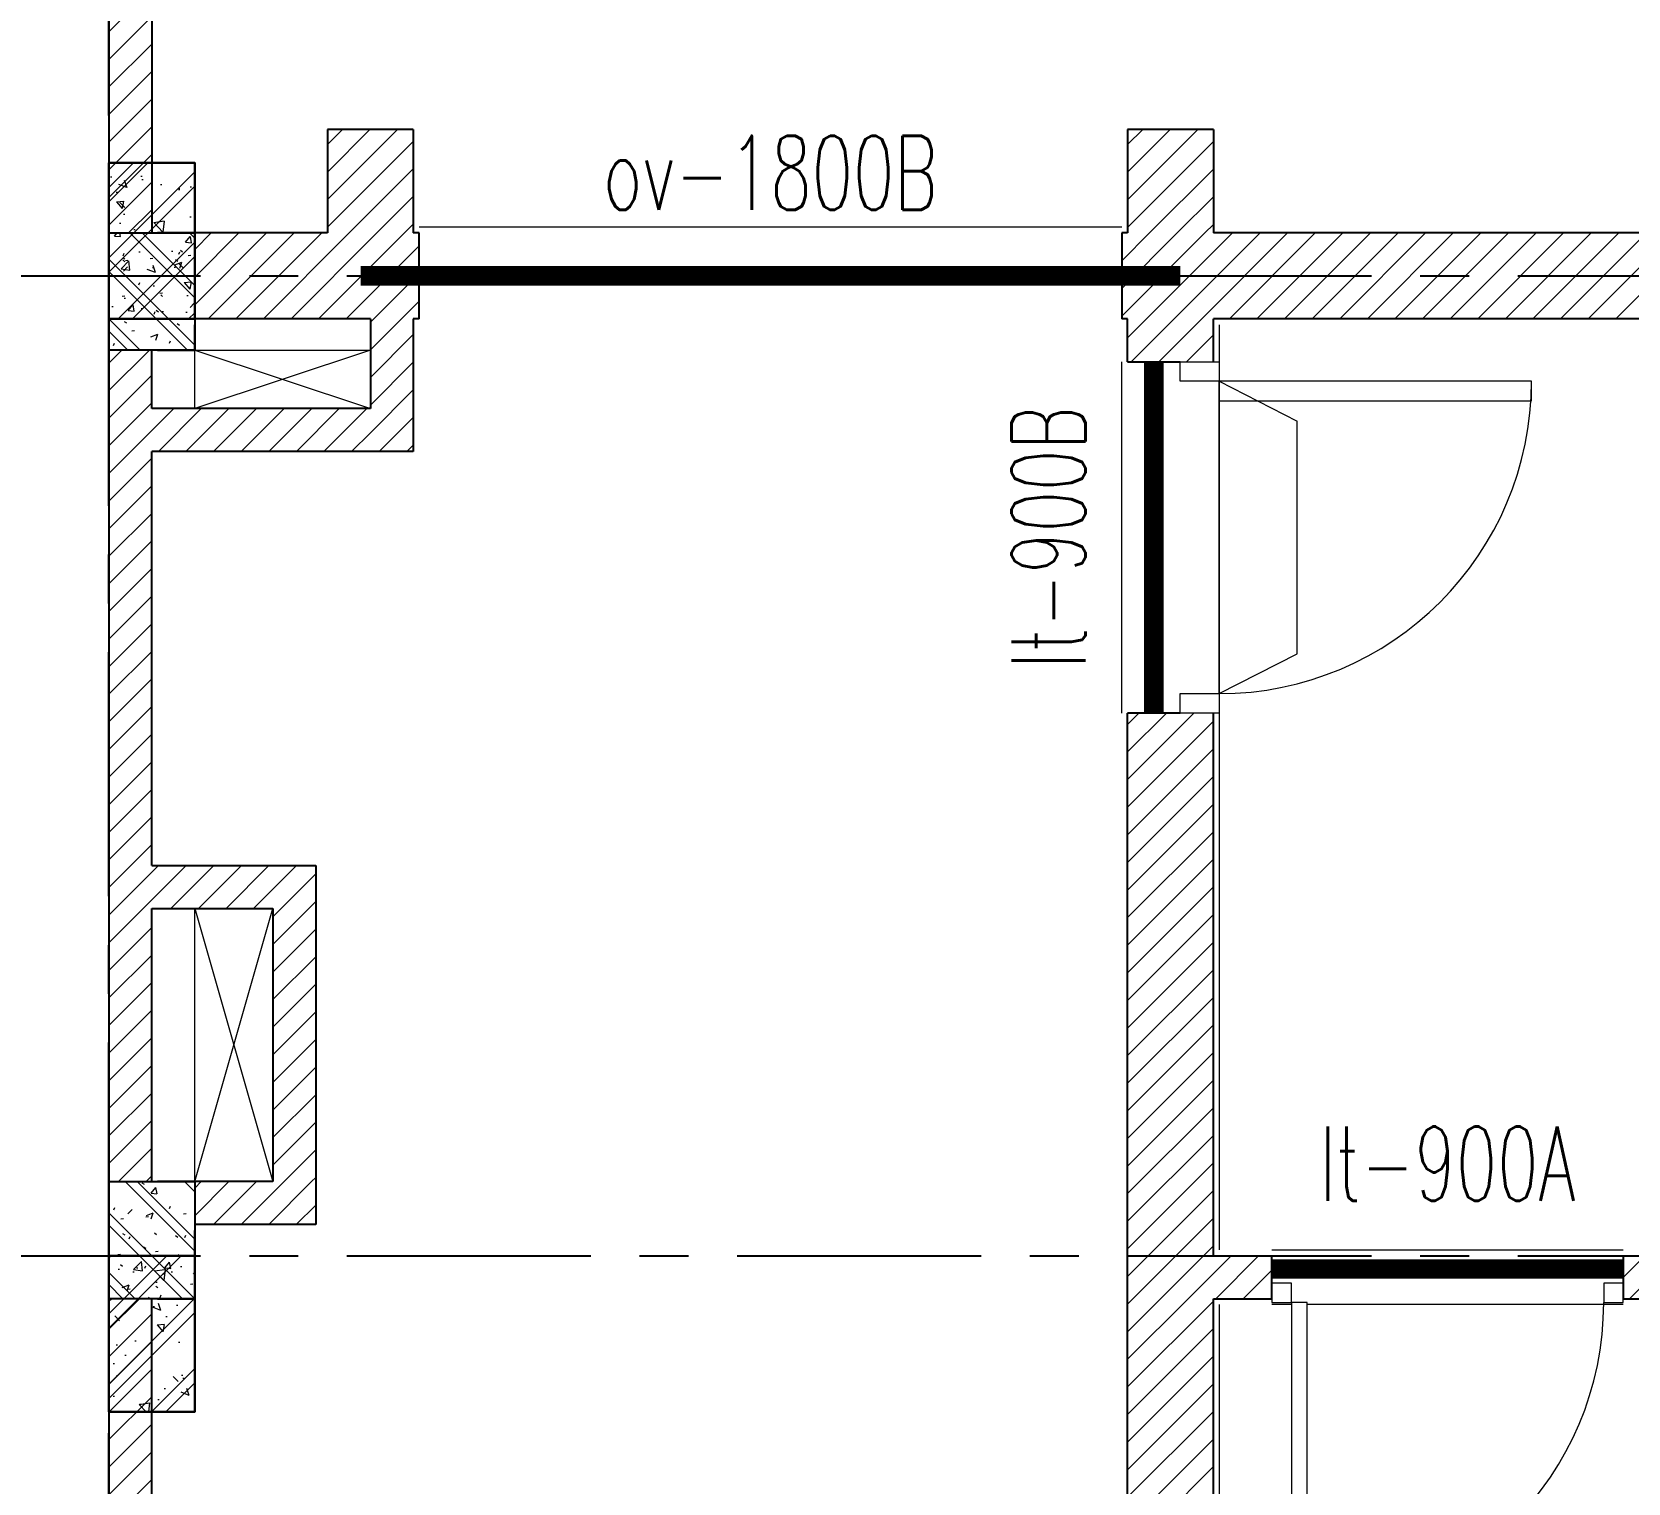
# Model space of a CAD drawing. Header units: millimetres. Extents: x -529861 to -223882, y -171969 to 61504.
# Drawn here: x -417329 to -413239, y -129824 to -126107 of the extents above; entities that cross this region are included whole.
import ezdxf
from ezdxf.enums import TextEntityAlignment as Align

# ---------------------------------------------------------------- set-up
doc = ezdxf.new("R2010")
doc.units = ezdxf.units.MM
doc.header["$LTSCALE"] = 5000
doc.linetypes.add('CENTER', pattern=[2, 1.25, -0.25, 0.25, -0.25])
doc.linetypes.add('HIDDEN', pattern=[0.375, 0.25, -0.125])
for name, color, linetype, lineweight in [('A-DETL-1', 1, 'HIDDEN', 9), ('A-DOOR', 8, 'Continuous', 9), ('A-DOOR-CUT', 7, 'Continuous', 18), ('A-FLOR', 7, 'Continuous', 9), ('A-WALL-CUT-1', 10, 'Continuous', 25), ('A-WALL-PATT-1', 8, 'Continuous', 5), ('A-WALL-PROJECTION', 7, 'Continuous', 9), ('KC-COT-HATCH', 13, 'Continuous', 15), ('KC-COT-NETCAT', 2, 'Continuous', 30), ('S-COLS-CUT', 1, 'Continuous', 25), ('S-COLS-PROJECTION', 7, 'Continuous', 9), ('S-COLS-PROJECTION-1', 7, 'Continuous', 25), ('S-COLS-PROJECTION-2', 7, 'Continuous', 5)]:
    doc.layers.add(name, color=color, linetype=linetype, lineweight=lineweight)
for name, color, linetype in [('KC ICC-COTVACH', 3, 'Continuous'), ('KCS_AXIS', 18, 'CENTER'), ('KCS_BORDER', 3, 'Continuous'), ('KCS_LANH_TO', 3, 'Continuous'), ('KCS_TEXT', 2, 'Continuous')]:
    doc.layers.add(name, color=color, linetype=linetype)
doc.styles.add('vnsimpli', font='vnsimli.shx', dxfattribs={"width": 0.65})
pattern_1 = [(45, (-417241.7150199958, -134701.6469208683), (-35.35533905932738, 35.35533905932738), [])]
pattern_2 = [(49.99999999999999, (-417241.7150199958, -134701.6469208683), (182.184668996004, -15.93908553890309), [19.05, -209.55]), (355, (-417241.7150199958, -134701.6469208683), (-35.24242749778777, 191.0566080198829), [15.24, -167.64]), (100.451, (-417226.5330199958, -134702.9749208683), (146.9425016659592, 175.1166878202919), [16.19, -178.09]), (46.184, (-417241.7150199958, -134650.8469208684), (271.0788941350689, -42.04327417683035), [28.575, -314.325]), (96.63599999999998, (-417219.1250199958, -134654.3499208683), (237.4025071042102, 247.4272132782395), [24.28499999999997, -267.1349999999995]), (351.184, (-417241.7150199958, -134650.8469208684), (237.404605813934, 247.4251178605976), [22.86, -251.46]), (21, (-417216.3150199958, -134663.5469208683), (151.6148798353833, -102.2655185167625), [19.05, -209.55]), (226, (-417216.3150199958, -134663.5469208683), (170.6576495867728, -92.84730906988236), [15.23999999999998, -167.6399999999997]), (71.45100000000001, (-417203.6800199958, -134672.0689208683), (213.4170626943636, 81.92136778588423), [16.19, -178.09]), (67.5, (-417241.7150199958, -134701.6469208683), (-39.60297187194581, 74.77100506820722), [6.706, -158.902, 6.706, -163.474, -168.275]), (67.5, (-417241.7150199958, -134701.6469208683), (-39.60297187194581, 74.77100506820722), [-335.788, 6.706, -161.569]), (4.500000000000008, (-417241.7150199958, -134701.6469208683), (71.97091958991243, 96.54639358040444), [6.706, -90.322, 6.706, -155.092, -64.135]), (4.500000000000008, (-417241.7150199958, -134701.6469208683), (71.97091958991243, 96.54639358040444), [-258.826, 6.706, -57.42899999999999]), (327.5, (-417298.3570199958, -134701.6469208683), (135.5904877069497, -5.7289126709626), [6.706, -56.794, 6.706, -191.414, -262.89]), (327.5, (-417298.3570199958, -134701.6469208683), (135.5904877069497, -5.7289126709626), [-261.62, 6.706, -256.184]), (317.5, (-417323.7570199958, -134701.6469208683), (148.1288864750833, 25.42676126941608), [6.706, -75.844, 6.706, -124.866, -186.69]), (317.5, (-417323.7570199958, -134701.6469208683), (148.1288864750833, 25.42676126941608), [-214.122, 6.706, -179.984]), (315, (-417241.7150199958, -134701.6469208683), (76.33217702908782, 76.33217702908782), []), (315, (-417241.7150199958, -134670.5319208684), (76.33217702908782, 76.33217702908782), [])]

# ---------------------------------------------------------------- blocks, each defined once
blk = doc.blocks.new('HBH_DR_GL_SINGLE - 900X2200-1217335-MẶT BẰNG ĐỊNH VỊ CỬA TẦNG 4')
at = {"layer": 'A-DOOR'}
blk.add_arc((399.9999999999919, 65.0000000009659), 799.9999999999994, 89.9999999999993, 179.9999999999992, dxfattribs=at)
at = {"layer": 'A-DOOR-CUT'}
for p, q in [((399.9999999999956, 865.0000000009649), (359.9999999999957, 865.0000000009651)), ((359.9999999999957, 865.0000000009651), (359.9999999999918, 65.0000000009663)), ((399.9999999999918, 65.00000000096617), (399.9999999999956, 865.0000000009649)), ((-400.0000000000089, 65.00000000097161), (-450.0000000000082, 65.00000000097178)), ((-450.0000000000082, 65.00000000097178), (-450.0000000000084, 15.00000000097176)), ((-400.000000000009, 15.0000000009716), (-400.0000000000089, 65.00000000097161)), ((359.9999999999918, 65.0000000009663), (399.9999999999918, 65.00000000096617)), ((449.9999999999918, 65.00000000096887), (399.9999999999918, 65.00000000096902)), ((399.9999999999918, 65.00000000096902), (399.9999999999917, 15.00000000096901)), ((449.9999999999917, 15.00000000096886), (449.9999999999918, 65.00000000096887)), ((-450.0000000000084, 15.00000000097176), (-400.000000000009, 15.0000000009716)), ((399.9999999999917, 15.00000000096902), (449.9999999999917, 15.00000000096886))]:
    blk.add_line(p, q, dxfattribs=at)
blk = doc.blocks.new('HBH_DR_CỬA ĐI MỞ _ LẬT - 900X2100-1645610-MẶT BẰNG ĐỊNH VỊ CỬA TẦNG 4')
at = {"layer": 'A-DOOR'}
for p, q in [((-400.0000000000086, -124.9999999999984), (-298.0949101011217, -324.9999999999984)), ((-400.0000000000086, -124.9999999999984), (400.000000000004, -124.9999999999984)), ((400.000000000004, -125.0000000000011), (298.0949101011181, -325.0000000000007)), ((399.9999999999789, -124.9999999999816), (349.999999999992, -124.9999999999813)), ((349.9999999999939, -124.9999999999813), (349.999999999989, -924.9999999999984)), ((399.9999999999991, -924.9999999999987), (400.000000000004, -124.9999999999816)), ((-298.0949101011217, -324.9999999999984), (298.0949101011188, -324.9999999999984)), ((349.999999999989, -924.9999999999984), (399.9999999999991, -924.9999999999987))]:
    blk.add_line(p, q, dxfattribs=at)
blk.add_arc((399.9999999999914, -124.9999999999984), 800.0000000000007, 179.9999999999999, 269.9999999999996, dxfattribs=at)
at = {"layer": 'A-DOOR-CUT'}
for p, q in [((-450.000000000013, -125.0000000000015), (-450.0000000000134, -24.99999999999378)), ((-450.0000000000134, -24.99999999999378), (-400.000000000014, -24.99999999999362)), ((-400.000000000014, -24.99999999999362), (-400.0000000000137, -125.0000000000013)), ((399.9999999999865, -124.9999999999987), (399.9999999999861, -24.99999999999103)), ((399.9999999999861, -24.99999999999103), (449.9999999999861, -24.99999999999087)), ((449.9999999999861, -24.99999999999087), (449.9999999999865, -124.9999999999986)), ((-400.0000000000137, -125.0000000000013), (-450.000000000013, -125.0000000000015)), ((449.9999999999865, -124.9999999999986), (399.9999999999865, -124.9999999999987))]:
    blk.add_line(p, q, dxfattribs=at)
blk = doc.blocks.new('HBH_STR_COLUMN_REC - 220x300mm-1713897-MẶT BẰNG ĐỊNH VỊ CỬA TẦNG 4')
at = {"layer": 'S-COLS-CUT'}
for p, q in [((-110.0000000000001, 150.0000000000001), (109.9999999999998, 150.0000000000001)), ((-110.0000000000001, -149.9999999999999), (-110.0000000000001, 150.0000000000001)), ((109.9999999999998, 150.0000000000001), (109.9999999999998, -149.9999999999999)), ((109.9999999999998, -149.9999999999999), (-110.0000000000001, -149.9999999999999))]:
    blk.add_line(p, q, dxfattribs=at)
blk = doc.blocks.new('2-LUOI TRUC')
at = {"layer": 'KCS_AXIS', "ltscale": 0.1}
for p, q in [((-30105.34346586303, -46766.54382074761), (-30105.34346586303, -33447.5459575562)), ((-31495.34346586291, -39177.5459575562), (-22215.34346586291, -39177.5459575562)), ((-31495.34346586291, -41687.54595751593), (-22215.34346586291, -41687.54595751593))]:
    blk.add_line(p, q, dxfattribs=at)
blk = doc.blocks.new('*U935')
at = {"layer": 'KC-COT-HATCH'}
h = blk.add_hatch(dxfattribs=at)
h.set_pattern_fill('CHAU-02', color=256, scale=30, pattern_type=2)
h.set_pattern_definition([(49.99999999999999, (-758.4432547455838, -466.9000352710326), (215.178054780226, -18.82564049477853), [22.5, -247.5]), (355, (-758.4432547455838, -466.9000352710326), (-41.6254000839, 225.6576401100035), [18, -198]), (100.4514, (-740.5117507455836, -468.4688372710326), (173.5528145142065, 206.8318626182861), [19.122057, -210.3426336]), (46.18420000000001, (-758.4432547455838, -406.9000352710326), (320.1723145876933, -49.65570429870542), [33.75, -371.25]), (96.6356, (-731.7622312455837, -411.0380273710326), (280.398811664611, 292.2353612701325), [28.6830864, -315.5139]), (351.1842, (-758.4432547455838, -406.9000352710326), (280.3985835400882, 292.2355802775974), [27, -297]), (21, (-728.4432547455838, -421.9000352710326), (179.0721156355385, -120.7856671996016), [22.5, -247.5]), (226, (-728.4432547455838, -421.9000352710326), (201.5646367418057, -109.6619427481773), [17.99999999999997, -197.9999999999998]), (71.4514, (-713.5205848455837, -431.9655170710327), (252.066788574447, 96.75914901298572), [19.122057, -210.3426336]), (67.5, (-758.4432547455838, -466.9000352710326), (-46.77485499136161, 88.31233855207942), [0, -195.6, 0, -201, 0, -198.75]), (4.500000000000006, (-758.4432547455838, -466.9000352710326), (85.00527716362008, 114.0309565615238), [0, -114.6, 0, -191.1, 0, -75.75]), (327.5, (-825.3432547455836, -466.9000352710326), (160.1467308517227, -6.766461520313927), [0, -75, 0, -234, 0, -310.5]), (317.5, (-855.3432547455836, -466.9000352710326), (174.9558508027159, 30.03149469969532), [0, -97.5, 0, -155.4, 0, -220.5]), (315, (-758.4432547455838, -466.9000352710326), (90.15611460128481, 90.15611460128481), []), (315, (-758.4432547455838, -430.1500352710326), (90.15611460128481, 90.15611460128481), [])])
h.paths.add_polyline_path([(-110.0000000000002, 200.0000000000001), (-110.0000000000002, -199.9999999999999), (109.9999999999998, -199.9999999999999), (109.9999999999998, 200.0000000000001)])
at = {"layer": 'KC-COT-NETCAT'}
blk.add_lwpolyline([(-110.0000000000002, -199.9999999999999), (109.9999999999998, -199.9999999999999), (109.9999999999998, 200.0000000000001), (-110.0000000000002, 200.0000000000001)], close=True, dxfattribs=at)
blk = doc.blocks.new('2-MBC')
at = {"layer": 'KC ICC-COTVACH', "xscale": -1, "rotation": 180}
for p in [(5.413312464952469e-09, 6939.999999973821), (5.820766091346741e-11, 4139.999999919339)]:
    blk.add_blockref('*U935', p, dxfattribs=at)
at = {"layer": 'KCS_AXIS'}
blk.add_blockref('2-LUOI TRUC', (29995.34346586291, 46027.5459575562), dxfattribs=at)

msp = doc.modelspace()

# ---------------------------------------------------------------- hatches: boundary and pattern name
at = {"layer": 'A-WALL-PATT-1'}
h = msp.add_hatch(dxfattribs=at)
h.set_pattern_fill('FP_2', color=256, style=0, pattern_type=2)
h.set_pattern_definition(pattern_1)
h.paths.add_polyline_path([(-417131.7150272821, -126621.647040961), (-417021.7150272821, -126621.647040961), (-417021.7150272821, -122843.4419602042), (-417131.7150272821, -122843.4419602042), (-417131.7150272821, -126606.647040961)])
h = msp.add_hatch(dxfattribs=at)
h.set_pattern_fill('FP_2', color=256, style=0, pattern_type=2)
h.set_pattern_definition(pattern_1)
h.paths.add_polyline_path([(-416351.7150272821, -126621.647040961), (-416351.7150272821, -126356.647040961), (-416571.7150272821, -126356.647040961), (-416571.7150272821, -126621.647040961)])
h = msp.add_hatch(dxfattribs=at)
h.set_pattern_fill('FP_2', color=256, style=0, pattern_type=2)
h.set_pattern_definition(pattern_1)
h.paths.add_polyline_path([(-414301.7150272821, -126621.647040961), (-414301.7150272821, -126356.647040961), (-414521.7150272821, -126356.647040961), (-414521.7150272821, -126621.647040961)])
h = msp.add_hatch(dxfattribs=at)
h.set_pattern_fill('FP_2', color=256, style=0, pattern_type=2)
h.set_pattern_definition(pattern_1)
h.paths.add_polyline_path([(-410851.7150272818, -126841.647040961), (-410851.7150272818, -126621.647040961), (-411801.7150272821, -126621.647040961), (-411801.7150272821, -126841.647040961), (-411068.8207011748, -126841.647040961)])
h.paths.add_polyline_path([(-412701.7150272821, -126841.647040961), (-412701.7150272821, -126621.647040961), (-414536.7150272821, -126621.647040961), (-414536.7150272821, -126841.647040961), (-413878.9543010563, -126841.647040961)])
h.paths.add_polyline_path([(-416461.7150272821, -126841.647040961), (-416336.7150272821, -126841.647040961), (-416336.7150272821, -126621.647040961), (-416911.7150272818, -126621.647040961), (-416911.7150272818, -126841.647040961), (-416689.0879009379, -126841.647040961)])
h = msp.add_hatch(dxfattribs=at)
h.set_pattern_fill('FP_2', color=256, style=0, pattern_type=2)
h.set_pattern_definition(pattern_1)
h.paths.add_polyline_path([(-416351.7150272821, -127181.647040961), (-416351.7150272821, -126841.647040961), (-416461.7150272821, -126841.647040961), (-416461.7150272821, -127181.647040961)])
h = msp.add_hatch(dxfattribs=at)
h.set_pattern_fill('FP_2', color=256, style=0, pattern_type=2)
h.set_pattern_definition(pattern_1)
h.paths.add_polyline_path([(-414301.7150272821, -129241.647040961), (-414301.7150272821, -127851.647040961), (-414521.7150272821, -127851.647040961), (-414521.7150272821, -129241.647040961)])
h.paths.add_polyline_path([(-414386.7150272821, -126951.647040961), (-414301.7150272821, -126951.647040961), (-414301.7150272821, -126841.647040961), (-414521.7150272821, -126841.647040961), (-414521.7150272821, -126951.647040961)])
h = msp.add_hatch(dxfattribs=at)
h.set_pattern_fill('FP_2', color=256, style=0, pattern_type=2)
h.set_pattern_definition(pattern_1)
h.paths.add_polyline_path([(-417021.7150272821, -129907.3829323811), (-417021.7150272821, -129351.647040961), (-417131.7150272821, -129351.647040961), (-417131.7150272821, -129907.3829323811)])
h.paths.add_polyline_path([(-417131.7150272821, -129051.647040961), (-417021.7150272821, -129051.647040961), (-417021.7150272821, -126921.647040961), (-417131.7150272821, -126921.647040961), (-417131.7150272821, -128516.277470279)])
h = msp.add_hatch(dxfattribs=at)
h.set_pattern_fill('FP_2', color=256, style=0, pattern_type=2)
h.set_pattern_definition(pattern_1)
h.paths.add_polyline_path([(-417021.7150272821, -127181.647040961), (-416461.7150272821, -127181.647040961), (-416461.7150272821, -127071.647040961), (-417021.7150272821, -127071.647040961)])
h = msp.add_hatch(dxfattribs=at)
h.set_pattern_fill('FP_2', color=256, style=0, pattern_type=2)
h.set_pattern_definition(pattern_1)
h.paths.add_polyline_path([(-416601.7150272821, -128351.647040961), (-416601.7150272821, -128241.647040961), (-417021.7150272821, -128241.647040961), (-417021.7150272821, -128351.647040961), (-416711.7150272821, -128351.647040961)])
h = msp.add_hatch(dxfattribs=at)
h.set_pattern_fill('FP_2', color=256, style=0, pattern_type=2)
h.set_pattern_definition(pattern_1)
h.paths.add_polyline_path([(-416711.7150272821, -129051.647040961), (-416601.7150272821, -129051.647040961), (-416601.7150272821, -128351.647040961), (-416711.7150272821, -128351.647040961), (-416711.7150272821, -128516.277470279)])
h = msp.add_hatch(dxfattribs=at)
h.set_pattern_fill('FP_2', color=256, style=0, pattern_type=2)
h.set_pattern_definition(pattern_1)
h.paths.add_polyline_path([(-416601.7150272821, -129161.647040961), (-416601.7150272821, -129051.647040961), (-416911.7150272818, -129051.647040961), (-416911.7150272818, -129161.647040961), (-416689.0879009379, -129161.647040961)])
h = msp.add_hatch(dxfattribs=at)
h.set_pattern_fill('FP_2', color=256, style=0, pattern_type=2)
h.set_pattern_definition(pattern_1)
h.paths.add_polyline_path([(-410851.7150272818, -129351.647040961), (-410851.7150272819, -129241.647040961), (-413251.7150272821, -129241.647040961), (-413251.7150272821, -129351.647040961), (-412005.5319011353, -129351.647040961)])
h.paths.add_polyline_path([(-414151.7150272821, -129351.647040961), (-414151.7150272821, -129241.647040961), (-414521.7150272821, -129241.647040961), (-414521.7150272821, -129351.647040961), (-414301.7150272821, -129351.647040961)])
h = msp.add_hatch(dxfattribs=at)
h.set_pattern_fill('FP_2', color=256, style=0, pattern_type=2)
h.set_pattern_definition(pattern_1)
h.paths.add_polyline_path([(-414521.7150272821, -130235.847040961), (-414301.7150272821, -130235.847040961), (-414301.7150272821, -129351.647040961), (-414521.7150272821, -129351.647040961), (-414521.7150272821, -130220.847040961)])
at = {"layer": 'S-COLS-PROJECTION-2'}
h = msp.add_hatch(dxfattribs=at)
h.set_pattern_fill('FP_1', color=256, style=0, pattern_type=2)
h.set_pattern_definition(pattern_2)
h.paths.add_polyline_path([(-417006.7150272821, -126921.647040961), (-416911.7150272818, -126921.647040961), (-416911.7150272818, -126621.647040961), (-417131.7150272818, -126621.647040961), (-417131.7150272818, -126921.647040961), (-417021.7150272821, -126921.647040961)])
h = msp.add_hatch(dxfattribs=at)
h.set_pattern_fill('FP_1', color=256, style=0, pattern_type=2)
h.set_pattern_definition(pattern_2)
h.paths.add_polyline_path([(-417006.7150272821, -129351.647040961), (-416911.7150272818, -129351.647040961), (-416911.7150272818, -129051.647040961), (-417131.7150272818, -129051.647040961), (-417131.7150272818, -129351.647040961), (-417021.7150272821, -129351.647040961)])

# ---------------------------------------------------------------- linework, layer by layer
at = {"layer": 'A-DETL-1'}
for p, q in [((-416461.7150272821, -126921.647040961), (-416911.7150272818, -127071.647040961)), ((-416911.7150272818, -126921.647040961), (-416461.7150272821, -127071.647040961)), ((-416911.7150272821, -129051.647040961), (-416711.7150272821, -128351.647040961)), ((-416911.7150272821, -128351.647040961), (-416711.7150272821, -129051.647040961))]:
    msp.add_line(p, q, dxfattribs=at)
at = {"layer": 'A-FLOR'}
for p, q in [((-414536.7150272821, -126606.647040961), (-416336.7150272821, -126606.647040961)), ((-414286.568403863, -126856.647040961), (-414286.568403863, -129226.647040961)), ((-416911.7150272818, -127071.647040961), (-416911.7150272818, -126921.647040961)), ((-416911.7150272818, -126921.647040961), (-416461.7150272821, -126921.647040961)), ((-416911.7150272821, -129051.647040961), (-416911.7150272821, -128351.647040961)), ((-414286.568403863, -129366.647040961), (-414286.568403863, -130360.847040961)), ((-414101.7150272821, -129366.647040961), (-414151.7150272821, -129366.647040961)), ((-413251.7150272821, -129366.647040961), (-414061.7150272821, -129366.647040961))]:
    msp.add_line(p, q, dxfattribs=at)
at = {"layer": 'A-WALL-CUT-1'}
for p, q in [((-417131.7150272821, -122843.4419602042), (-417131.7150272821, -126606.647040961)), ((-417021.7150272821, -122843.4419602042), (-417021.7150272821, -126621.647040961)), ((-416351.7150272821, -126356.647040961), (-416571.7150272821, -126356.647040961)), ((-416571.7150272821, -126356.647040961), (-416571.7150272821, -126621.647040961)), ((-416351.7150272821, -126356.647040961), (-416351.7150272821, -126621.647040961)), ((-414301.7150272821, -126356.647040961), (-414521.7150272821, -126356.647040961)), ((-414521.7150272821, -126356.647040961), (-414521.7150272821, -126621.647040961)), ((-414301.7150272821, -126356.647040961), (-414301.7150272821, -126621.647040961)), ((-416571.7150272821, -126621.647040961), (-417006.7150272821, -126621.647040961)), ((-416336.7150272821, -126621.647040961), (-416351.7150272821, -126621.647040961)), ((-416336.7150272821, -126841.647040961), (-416336.7150272821, -126621.647040961)), ((-414536.7150272821, -126621.647040961), (-414536.7150272821, -126841.647040961)), ((-414521.7150272821, -126621.647040961), (-414536.7150272821, -126621.647040961)), ((-412936.7150272821, -126621.647040961), (-414301.7150272821, -126621.647040961)), ((-416461.7150272821, -126841.647040961), (-416911.7150272818, -126841.647040961)), ((-416461.7150272821, -126841.647040961), (-416461.7150272821, -127071.647040961)), ((-416336.7150272821, -126841.647040961), (-416351.7150272821, -126841.647040961)), ((-416351.7150272821, -126841.647040961), (-416351.7150272821, -127181.647040961)), ((-414521.7150272821, -126841.647040961), (-414536.7150272821, -126841.647040961)), ((-414521.7150272821, -126951.647040961), (-414521.7150272821, -126841.647040961)), ((-412701.7150272821, -126841.647040961), (-414301.7150272821, -126841.647040961)), ((-414301.7150272821, -126951.647040961), (-414301.7150272821, -126841.647040961)), ((-417131.7150272821, -126921.647040961), (-417131.7150272821, -129051.647040961)), ((-417021.7150272821, -127071.647040961), (-417021.7150272821, -126921.647040961)), ((-414521.7150272821, -126951.647040961), (-414386.7150272821, -126951.647040961)), ((-416461.7150272821, -127071.647040961), (-417021.7150272821, -127071.647040961)), ((-417021.7150272821, -128241.647040961), (-417021.7150272821, -127181.647040961)), ((-416351.7150272821, -127181.647040961), (-417021.7150272821, -127181.647040961)), ((-414386.7150272821, -127851.647040961), (-414521.7150272821, -127851.647040961)), ((-414521.7150272821, -130235.847040961), (-414521.7150272821, -127851.647040961)), ((-414301.7150272821, -129241.647040961), (-414301.7150272821, -127851.647040961)), ((-417021.7150272821, -128241.647040961), (-416601.7150272821, -128241.647040961)), ((-416601.7150272821, -128241.647040961), (-416601.7150272821, -129161.647040961)), ((-417021.7150272821, -129051.647040961), (-417021.7150272821, -128351.647040961)), ((-417021.7150272821, -128351.647040961), (-416711.7150272821, -128351.647040961)), ((-416711.7150272821, -128351.647040961), (-416711.7150272821, -129051.647040961)), ((-416711.7150272821, -129051.647040961), (-416911.7150272818, -129051.647040961)), ((-416601.7150272821, -129161.647040961), (-416911.7150272818, -129161.647040961)), ((-414301.7150272821, -129241.647040961), (-414151.7150272821, -129241.647040961)), ((-414151.7150272821, -129351.647040961), (-414151.7150272821, -129241.647040961)), ((-413251.7150272821, -129241.647040961), (-413251.7150272821, -129351.647040961)), ((-413251.7150272821, -129241.647040961), (-410851.715027282, -129241.647040961)), ((-417131.7150272821, -129351.647040961), (-417131.7150272821, -129907.3829323811)), ((-417021.7150272821, -129907.3829323811), (-417021.7150272821, -129351.647040961)), ((-414301.7150272821, -129351.647040961), (-414151.7150272821, -129351.647040961)), ((-414301.7150272821, -130345.847040961), (-414301.7150272821, -129351.647040961)), ((-413251.7150272821, -129351.647040961), (-410631.7150272821, -129351.647040961))]:
    msp.add_line(p, q, dxfattribs=at)
at = {"layer": 'A-WALL-PROJECTION'}
for p, q in [((-414536.7150272821, -127851.647040961), (-414536.7150272821, -126951.647040961)), ((-414286.7150272821, -127001.647040961), (-414286.7150272821, -127801.647040961)), ((-414151.7150272821, -129226.647040961), (-413251.7150272821, -129226.647040961))]:
    msp.add_line(p, q, dxfattribs=at)
at = {"layer": 'KCS_LANH_TO', "color": 2, "linetype": 'ByBlock', "ltscale": 1500, "const_width": 50}
for points in [[(-416486.715027282, -126731.647040958), (-414386.715027282, -126731.647041004)], [(-414454.215027282, -127851.6470409613), (-414454.215027282, -126951.6470409613)]]:
    msp.add_lwpolyline(points, dxfattribs=at)
at = {"layer": 'KCS_LANH_TO', "color": 1, "linetype": 'ByBlock', "ltscale": 1500, "const_width": 50}
msp.add_lwpolyline([(-414151.715027282, -129275.4511774363), (-413251.715027282, -129275.4511774363)], dxfattribs=at)
at = {"layer": 'S-COLS-CUT'}
for p, q in [((-417131.7150272818, -126621.647040961), (-417131.7150272818, -126921.647040961)), ((-416911.7150272818, -126921.647040961), (-416911.7150272818, -126856.647040961)), ((-417006.7150272821, -126921.647040961), (-416911.7150272818, -126921.647040961)), ((-417131.7150272818, -129051.647040961), (-417131.7150272818, -129351.647040961)), ((-416911.7150272818, -129051.647040961), (-417006.7150272821, -129051.647040961)), ((-416911.7150272818, -129351.647040961), (-416911.7150272818, -129176.647040961)), ((-417006.7150272821, -129351.647040961), (-416911.7150272818, -129351.647040961))]:
    msp.add_line(p, q, dxfattribs=at)
at = {"layer": 'S-COLS-PROJECTION'}
for p, q in [((-417021.7150272821, -126621.647040961), (-417131.7150272818, -126621.647040961)), ((-417006.7150272821, -126621.647040961), (-417021.7150272821, -126621.647040961)), ((-416911.7150272818, -126621.647040961), (-417006.7150272821, -126621.647040961)), ((-416911.7150272818, -126841.647040961), (-416911.7150272818, -126621.647040961)), ((-416911.7150272818, -126856.647040961), (-416911.7150272818, -126841.647040961)), ((-417131.7150272818, -126921.647040961), (-417021.7150272821, -126921.647040961)), ((-417021.7150272821, -126921.647040961), (-417006.7150272821, -126921.647040961)), ((-417021.7150272821, -129051.647040961), (-417131.7150272818, -129051.647040961)), ((-417006.7150272821, -129051.647040961), (-417021.7150272821, -129051.647040961)), ((-416911.7150272818, -129161.647040961), (-416911.7150272818, -129051.647040961)), ((-416911.7150272818, -129176.647040961), (-416911.7150272818, -129161.647040961)), ((-417131.7150272818, -129351.647040961), (-417021.7150272821, -129351.647040961)), ((-417021.7150272821, -129351.647040961), (-417006.7150272821, -129351.647040961))]:
    msp.add_line(p, q, dxfattribs=at)

# ---------------------------------------------------------------- block references
at = {"layer": 'A-DOOR'}
for name, p, rotation in [('HBH_DR_CỬA ĐI MỞ _ LẬT - 900X2100-1645610-MẶT BẰNG ĐỊNH VỊ CỬA TẦNG 4', (-414411.7150272821, -127401.647040961), 89.99999999999993), ('HBH_DR_GL_SINGLE - 900X2200-1217335-MẶT BẰNG ĐỊNH VỊ CỬA TẦNG 4', (-413701.7150272821, -129296.647040961), 180)]:
    msp.add_blockref(name, p, dxfattribs=dict(at, rotation=rotation))
at = {"layer": 'KCS_BORDER', "ltscale": 1500}
msp.add_blockref('2-MBC', (-417021.7150272816, -133581.6470410013), dxfattribs=at)
at = {"layer": 'S-COLS-PROJECTION-1'}
for p in [(-417021.7150272818, -126771.647040961), (-417021.7150272818, -129201.647040961)]:
    msp.add_blockref('HBH_STR_COLUMN_REC - 220x300mm-1713897-MẶT BẰNG ĐỊNH VỊ CỬA TẦNG 4', p, dxfattribs=at)

# ---------------------------------------------------------------- texts
at = {"layer": 'KCS_TEXT', "linetype": 'ByBlock', "ltscale": 1500, "style": 'vnsimpli', "width": 0.65}
for s, p in [('ov-1800B', (-415436.71502728, -126562.6946104743)), ('lt-900A', (-413701.715027282, -129100.4511774363))]:
    msp.add_text(s, height=190, dxfattribs=at).set_placement(p, align=Align.CENTER)
msp.add_text('lt-900B', height=190, rotation=90.0000000000002, dxfattribs=at).set_placement((-414629.215027282, -127401.6470409613), align=Align.CENTER)

doc.saveas('drawing.dxf')
